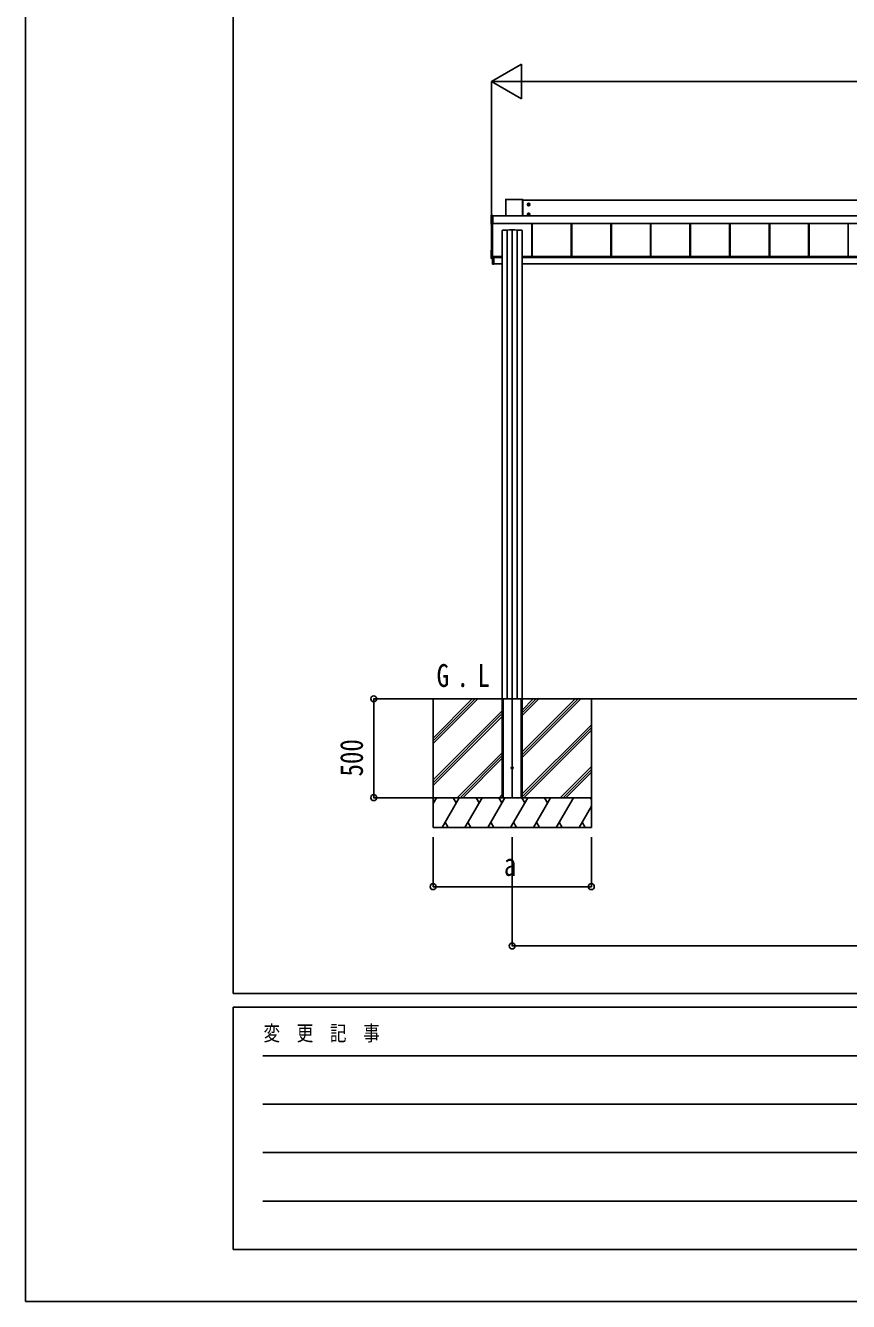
# Model space of a CAD drawing. Units: millimetres, scale not verified. Extents: x -14718 to 14718, y -10396 to 10396.
# Drawn here: x -14718 to -10558, y -10394 to -3942 of the extents above; entities that cross this region are included whole.
import ezdxf
from ezdxf.enums import TextEntityAlignment as Align

# ---------------------------------------------------------------- set-up
doc = ezdxf.new("R2010")
doc.units = ezdxf.units.MM
doc.header["$LTSCALE"] = 50
for name, color, linetype in [('0-2_USER1', 3, 'Continuous'), ('0-3_YKK_12', 2, 'Continuous'), ('0-4_YKK_A1', 4, 'Continuous'), ('0-5_YKK_D', 6, 'Continuous'), ('0-6_YKK_ZWAK', 7, 'Continuous')]:
    doc.layers.add(name, color=color, linetype=linetype)
doc.styles.add('ＭＳ ゴシック', font='')
doc.styles.get('ＭＳ ゴシック').set_extended_font_data('MS Gothic')

msp = doc.modelspace()

# ---------------------------------------------------------------- linework, layer by layer
at = {"layer": '0-3_YKK_12'}
msp.add_line((-12257.43, -7848.8), (-12257.43, -4973.1), dxfattribs=at)
at = {"layer": '0-4_YKK_A1'}
for p, q in [((-12290.43, -4821.45), (-12290.43, -4903.61)), ((-12290.09, -4821.59), (-12290.43, -4821.45)), ((-12290.09, -4903.61), (-12290.09, -4821.59)), ((-12204.93, -4820.95), (-12289.93, -4820.95)), ((-12289.93, -4820.95), (-12289.59, -4821.09)), ((-12289.59, -4821.09), (-12289.59, -4821.58)), ((-12289.59, -4821.58), (-12289.59, -4903.61)), ((-12205.27, -4821.58), (-12289.59, -4821.58)), ((-12205.27, -4821.09), (-12204.93, -4820.95)), ((-12205.27, -4903.61), (-12205.27, -4821.58)), ((-12204.43, -4821.45), (-12204.77, -4821.59)), ((-12204.77, -4821.59), (-12204.77, -4903.61)), ((-12204.43, -4903.61), (-12204.43, -4821.45)), ((-6510.43, -4825.17), (-12204.43, -4825.17)), ((-12363.93, -4944.81), (-12363.93, -4902.83)), ((-12363.47, -4903.03), (-12363.93, -4902.83)), ((-12363.47, -4944.09), (-12363.47, -4903.03)), ((-12363.43, -4902.33), (-12357.73, -4902.33)), ((-12363.43, -4902.33), (-12362.97, -4902.53)), ((-12362.97, -4903.01), (-12362.97, -4944.07)), ((-12355.93, -4903.01), (-12362.97, -4903.01)), ((-12357.73, -4902.37), (-12357.73, -4902.33)), ((-12355.93, -4902.38), (-12357.13, -4902.38)), ((-12357.13, -4902.38), (-12357.13, -4902.38)), ((-12355.93, -4902.38), (-12357.13, -4902.38)), ((-12355.93, -4902.53), (-12355.93, -4902.38)), ((-12355.93, -4902.38), (-12355.93, -4902.38)), ((-12355.93, -4902.53), (-12355.93, -4903.01)), ((-12355.93, -4903.01), (-12355.93, -4944.07)), ((-12181.68, -4846.91), (-12167.18, -4846.91)), ((-12181.68, -4896.88), (-12167.18, -4896.88)), ((-12176.71, -4846.15), (-12177.43, -4846.15)), ((-12176.71, -4896.12), (-12177.43, -4896.12)), ((-12174.43, -4854.16), (-12174.43, -4839.66)), ((-12174.43, -4904.13), (-12174.43, -4889.63)), ((-12172.15, -4847.67), (-12171.43, -4847.67)), ((-12172.15, -4897.64), (-12171.43, -4897.64)), ((-12363.93, -4944.81), (-12363.47, -4944.09)), ((-12362.97, -4944.58), (-12363.43, -4945.31)), ((-12357.73, -4945.31), (-12363.43, -4945.31)), ((-12362.43, -4945.31), (-12362.43, -5117.73)), ((-12357.73, -4945.31), (-12357.73, -4945.19)), ((-12357.43, -4945.14), (-12357.43, -5117.78)), ((-12357.13, -4945.13), (-12355.93, -4945.13)), ((-12357.13, -4945.13), (-12357.13, -4945.13)), ((-12357.13, -4945.13), (-12355.93, -4945.13)), ((-6464.93, -4903.61), (-12355.93, -4903.61)), ((-6464.93, -4904.09), (-12355.93, -4904.09)), ((-6464.93, -4943.06), (-12355.93, -4943.06)), ((-6464.93, -4943.58), (-12355.93, -4943.58)), ((-12355.93, -4943.72), (-6464.93, -4943.72)), ((-6464.93, -4943.72), (-12355.93, -4943.72)), ((-12355.93, -4944.07), (-12355.93, -4944.58)), ((-12355.93, -4944.58), (-12355.93, -4945.13)), ((-12355.93, -4945.13), (-12355.93, -4945.13)), ((-12158.93, -4943.72), (-12158.93, -5109.95)), ((-12158.53, -4943.72), (-12158.53, -5109)), ((-12155.93, -4943.72), (-12155.93, -5109.95)), ((-11958.93, -4943.72), (-11958.93, -5109.95)), ((-11956.33, -4943.72), (-11956.33, -5109.95)), ((-11955.93, -4943.72), (-11955.93, -5109.95)), ((-11758.93, -4943.72), (-11758.93, -5109.95)), ((-11756.33, -4943.72), (-11756.33, -5109.95)), ((-11755.93, -4943.72), (-11755.93, -5109.95)), ((-11558.93, -4943.72), (-11558.93, -5109.95)), ((-11558.93, -4943.72), (-11558.93, -5109.95)), ((-11556.33, -4943.72), (-11556.33, -5109.95)), ((-11556.33, -4943.72), (-11556.33, -5109.95)), ((-11555.93, -4943.72), (-11555.93, -5109.95)), ((-11555.93, -4943.72), (-11555.93, -5109.95)), ((-11358.93, -4943.72), (-11358.93, -5109.95)), ((-11358.93, -4943.72), (-11358.93, -5109.95)), ((-11356.33, -4943.72), (-11356.33, -5109.95)), ((-11356.33, -4943.72), (-11356.33, -5109.95)), ((-11355.93, -4943.72), (-11355.93, -5109.95)), ((-11355.93, -4943.72), (-11355.93, -5109.95)), ((-11158.93, -4943.72), (-11158.93, -5109.95)), ((-11158.93, -4943.72), (-11158.93, -5109.95)), ((-11156.33, -4943.72), (-11156.33, -5109.95)), ((-11156.33, -4943.72), (-11156.33, -5109.95)), ((-11155.93, -4943.72), (-11155.93, -5109.95)), ((-11155.93, -4943.72), (-11155.93, -5109.95)), ((-10958.93, -4943.72), (-10958.93, -5109.95)), ((-10956.33, -4943.72), (-10956.33, -5109.95)), ((-10955.93, -4943.72), (-10955.93, -5109.95)), ((-10758.93, -4943.72), (-10758.93, -5109.95)), ((-10758.93, -4943.72), (-10758.93, -5109.95)), ((-10756.33, -4943.72), (-10756.33, -5109.95)), ((-10756.33, -4943.72), (-10756.33, -5109.95)), ((-10755.93, -4943.72), (-10755.93, -5109.95)), ((-10755.93, -4943.72), (-10755.93, -5109.95)), ((-10558.93, -4943.72), (-10558.93, -5109.95)), ((-10558.93, -4943.72), (-10558.93, -5109.95)), ((-12307.43, -4977.66), (-12307.43, -7342.3)), ((-12282.24, -4975.92), (-12282.24, -7346.3)), ((-12232.62, -4975.92), (-12232.62, -7346.3)), ((-12207.43, -4977.66), (-12207.43, -7342.3)), ((-12363.43, -5077.71), (-12363.43, -5118.77)), ((-12362.96, -5077.21), (-12362.43, -5077.18)), ((-12363.43, -5119.01), (-12363.43, -5118.77)), ((-12362.96, -5119.26), (-12357.25, -5119.61)), ((-12362.96, -5119.26), (-12362.96, -5119.51)), ((-12362.96, -5119.51), (-12356.93, -5119.89)), ((-12362.96, -5119.51), (-12362.96, -5119.51)), ((-12362.96, -5119.51), (-12356.93, -5119.89)), ((-12361.93, -5118.28), (-12357.93, -5118.28)), ((-12357.25, -5119.66), (-12357.25, -5119.61)), ((-12353.93, -5109.56), (-12357.13, -5109.56)), ((-12356.93, -5111.51), (-12356.93, -5109.56)), ((-12356.93, -5115.09), (-12356.93, -5111.51)), ((-12356.65, -5111.51), (-12356.93, -5111.51)), ((-12356.93, -5148.18), (-12356.93, -5115.09)), ((-12356.65, -5115.09), (-12356.93, -5115.09)), ((-12356.93, -5148.18), (-12356.65, -5148.18)), ((-12356.65, -5109.56), (-12356.65, -5111.51)), ((-12356.65, -5115.09), (-12356.65, -5148.18)), ((-12356.65, -5148.18), (-12350.43, -5148.56)), ((-12350.43, -5148.86), (-12356.65, -5148.48)), ((-12356.63, -5114.79), (-12356.63, -5111.81)), ((-12356.63, -5114.79), (-12356.63, -5114.79)), ((-12350.43, -5115.08), (-12356.63, -5115.09)), ((-12356.62, -5114.79), (-12356.62, -5114.79)), ((-12356.15, -5112.01), (-12356.43, -5112.01)), ((-12356.15, -5114.59), (-12356.43, -5114.59)), ((-12356.15, -5112.01), (-12356.15, -5114.59)), ((-12356.15, -5114.59), (-12350.43, -5114.58)), ((-12355.43, -5110.3), (-12355.43, -5109.56)), ((-12355.43, -5110.3), (-12350.43, -5110.29)), ((-12307.43, -5109.95), (-12354.43, -5109.95)), ((-12354.43, -5109.95), (-12354.43, -5110.24)), ((-12354.43, -5110.24), (-12354.43, -5110.29)), ((-12353.93, -5109.95), (-12353.93, -5109.56)), ((-12350.43, -5114.58), (-12350.43, -5110.29)), ((-12307.43, -5111.95), (-12350.43, -5111.95)), ((-12350.43, -5114.58), (-12350.43, -5114.78)), ((-12307.43, -5114.82), (-12350.43, -5114.82)), ((-12350.43, -5115.08), (-12350.43, -5148.56)), ((-12308.28, -5146.3), (-12350.43, -5146.3)), ((-12350.43, -5148.56), (-12350.43, -5148.86)), ((-12308.43, -5148.48), (-12308.3, -5146.3)), ((-12308.28, -5146.3), (-12307.8, -5146.3)), ((-12307.93, -5148.8), (-12308.13, -5148.8)), ((-12307.8, -5146.3), (-12307.93, -5148.48)), ((-12307.43, -5148.8), (-12307.93, -5148.8)), ((-12307.43, -5146.3), (-12307.8, -5146.3)), ((-6507.43, -5109.95), (-12207.43, -5109.95)), ((-6507.43, -5111.95), (-12207.43, -5111.95)), ((-6507.43, -5114.82), (-12207.43, -5114.82)), ((-12207.06, -5146.3), (-12207.43, -5146.3)), ((-12207.43, -5148.48), (-12206.93, -5148.48)), ((-12206.93, -5148.8), (-12207.43, -5148.8)), ((-12207.06, -5146.3), (-12206.58, -5146.3)), ((-12206.93, -5148.48), (-12207.06, -5146.3)), ((-12206.93, -5148.8), (-12206.93, -5148.48)), ((-12206.73, -5148.8), (-12206.93, -5148.8)), ((-6508.28, -5146.3), (-12206.58, -5146.3)), ((-12206.56, -5146.3), (-12206.43, -5148.48)), ((-12307.43, -7346.3), (-12757.43, -7346.3)), ((-12657.43, -7346.3), (-12657.43, -7996.3)), ((-12657.43, -7572.93), (-12430.8, -7346.3)), ((-12657.43, -7544.65), (-12459.08, -7346.3)), ((-12657.43, -7558.79), (-12445, -7346.36)), ((-12307.43, -7342.3), (-12307.43, -7846.3)), ((-12307.43, -7346.3), (-12307.13, -7346.3)), ((-12307.43, -7346.3), (-12307.43, -7846.3)), ((-12307.13, -7346.3), (-12207.73, -7346.3)), ((-12304.93, -7346.3), (-12304.93, -7846.3)), ((-12303.43, -7346.3), (-12303.43, -7846.3)), ((-12211.43, -7346.3), (-12211.43, -7846.3)), ((-12209.93, -7346.3), (-12209.93, -7846.3)), ((-12207.43, -7342.3), (-12207.43, -7846.3)), ((-12207.43, -7346.3), (-157.43, -7346.3)), ((-12207.43, -7346.3), (-12207.43, -7846.3)), ((-12207.43, -7431.3), (-12122.43, -7346.3)), ((-12207.43, -7417.16), (-12136.57, -7346.3)), ((-12207.43, -7403.01), (-12150.72, -7346.3)), ((-12207.43, -7643.43), (-11910.34, -7346.34)), ((-12207.43, -7629.29), (-11924.48, -7346.34)), ((-12207.43, -7615.15), (-11938.62, -7346.34)), ((-11857.43, -7346.3), (-11857.43, -7996.3)), ((-12657.43, -7756.78), (-12307.43, -7406.78)), ((-12657.43, -7770.92), (-12307.43, -7420.92)), ((-12657.43, -7785.06), (-12307.43, -7435.06)), ((-12207.43, -7827.28), (-11857.43, -7477.28)), ((-12207.43, -7841.42), (-11857.43, -7491.42)), ((-12198.17, -7846.3), (-11857.43, -7505.56)), ((-12534.82, -7846.3), (-12307.43, -7618.91)), ((-12520.68, -7846.3), (-12307.43, -7633.05)), ((-12506.54, -7846.3), (-12307.43, -7647.2)), ((-12014.32, -7846.3), (-11857.43, -7689.41)), ((-12000.18, -7846.3), (-11857.43, -7703.55)), ((-11986.04, -7846.3), (-11857.43, -7717.69)), ((-11857.43, -7846.3), (-12657.43, -7846.3)), ((-12657.43, -7875.24), (-12640.72, -7846.3)), ((-11857.43, -7846.3), (-12657.43, -7846.3)), ((-12655.72, -7872.28), (-12657.43, -7869.32)), ((-12611.85, -7996.3), (-12525.25, -7846.3)), ((-12540.25, -7872.28), (-12555.25, -7846.3)), ((-12496.38, -7996.3), (-12409.78, -7846.3)), ((-12424.78, -7872.28), (-12439.78, -7846.3)), ((-12380.91, -7996.3), (-12294.31, -7846.3)), ((-12309.31, -7872.28), (-12324.31, -7846.3)), ((-12322.69, -7846.3), (-12307.43, -7831.04)), ((-12307.43, -7846.3), (-12207.43, -7846.3)), ((-12265.44, -7996.3), (-12178.84, -7846.3)), ((-12193.84, -7872.28), (-12208.84, -7846.3)), ((-12149.97, -7996.3), (-12063.37, -7846.3)), ((-12078.37, -7872.28), (-12093.37, -7846.3)), ((-12034.5, -7996.3), (-11947.9, -7846.3)), ((-11857.43, -7854.96), (-11862.43, -7846.3)), ((-11919.03, -7996.3), (-11857.43, -7889.6)), ((-12657.43, -7996.3), (-11857.43, -7996.3)), ((-12596.86, -7970.32), (-12581.86, -7996.3)), ((-12481.39, -7970.32), (-12466.39, -7996.3)), ((-12365.92, -7970.32), (-12350.92, -7996.3)), ((-12250.44, -7970.32), (-12235.44, -7996.3)), ((-12134.98, -7970.32), (-12119.98, -7996.3)), ((-12019.5, -7970.32), (-12004.51, -7996.3)), ((-11904.03, -7970.32), (-11889.04, -7996.3))]:
    msp.add_line(p, q, dxfattribs=at)
for points in [[(-12289.59, -4821.09), (-12205.27, -4821.09), (-12205.27, -4821.58)], [(-12362.97, -4903.01), (-12362.97, -4902.53), (-12355.93, -4902.53)], [(-12357.63, -4902.38), (-12357.67, -4902.37), (-12357.73, -4902.37)], [(-12177.43, -4846.15), (-12177.43, -4847.67), (-12176.71, -4847.67)], [(-12177.43, -4896.12), (-12177.43, -4897.64), (-12176.71, -4897.64)], [(-12173.67, -4844.63), (-12173.67, -4843.91), (-12175.19, -4843.91), (-12175.19, -4844.63)], [(-12175.19, -4849.19), (-12175.19, -4849.91), (-12173.67, -4849.91), (-12173.67, -4849.19)], [(-12173.67, -4894.6), (-12173.67, -4893.88), (-12175.19, -4893.88), (-12175.19, -4894.6)], [(-12175.19, -4899.16), (-12175.19, -4899.88), (-12173.67, -4899.88), (-12173.67, -4899.16)], [(-12171.43, -4847.67), (-12171.43, -4846.15), (-12172.15, -4846.15)], [(-12171.43, -4897.64), (-12171.43, -4896.12), (-12172.15, -4896.12)], [(-12355.93, -4944.58), (-12362.97, -4944.58), (-12362.97, -4944.07), (-12355.93, -4944.07)], [(-12362.43, -5117.73), (-12362.43, -5118.3), (-12356.93, -5118.63)], [(-12356.62, -5114.79), (-12356.63, -5114.79), (-12356.63, -5114.79)], [(-12356.61, -5114.79), (-12350.43, -5114.78), (-12350.43, -5115.08)], [(-12356.43, -5114.61), (-12356.43, -5114.59), (-12356.43, -5112.01)], [(-12307.93, -5148.8), (-12307.93, -5148.48), (-12307.43, -5148.48)], [(-12307.13, -7346.3), (-12207.73, -7346.3), (-12207.43, -7346.3)]]:
    msp.add_lwpolyline(points, dxfattribs=at)
for points in [[(-12174.43, -4841.14), (-12179.43, -4844.02), (-12179.43, -4849.8), (-12174.43, -4852.68), (-12169.43, -4849.8), (-12169.43, -4844.02)], [(-12174.43, -4891.11), (-12179.43, -4893.99), (-12179.43, -4899.77), (-12174.43, -4902.65), (-12169.43, -4899.77), (-12169.43, -4893.99)]]:
    msp.add_lwpolyline(points, close=True, dxfattribs=at)
for centre, radius in [((-12174.43, -4846.91), 6.25), ((-12174.43, -4896.88), 6.25), ((-12174.43, -4846.91), 5), ((-12174.43, -4896.88), 5), ((-12257.43, -7696.3), 5)]:
    msp.add_circle(centre, radius, dxfattribs=at)
for centre, radius, start, end in [((-12289.59, -4821.59), 0.5, 90.15046, 179.81463), ((-12289.71, -4825.69), 4.12, 88.40447, 95.35624), ((-12205.27, -4821.59), 0.5, 0.18537, 89.84954), ((-12205.15, -4825.69), 4.12, 84.64376, 91.59553), ((-12362.97, -4903.03), 0.5, 90.15046, 179.81463), ((-12363.09, -4907.13), 4.12, 88.40447, 95.35624), ((-12357.55, -4900.63), 1.74, 265.66516, 269.50049), ((-12174.43, -4846.91), 5.58, 153.74848, 206.25152), ((-12174.43, -4896.88), 5.58, 153.74848, 206.25152), ((-12174.43, -4846.91), 5.58, 93.74848, 146.25152), ((-12174.43, -4846.91), 5.58, 213.74848, 266.25152), ((-12174.43, -4896.88), 5.58, 93.74848, 146.25152), ((-12174.43, -4896.88), 5.58, 213.74848, 266.25152), ((-12176.71, -4844.63), 1.52, 270, 0), ((-12176.71, -4849.19), 1.52, 0, 90), ((-12176.71, -4894.6), 1.52, 270, 0), ((-12176.71, -4899.16), 1.52, 0, 90), ((-12174.43, -4846.91), 5.58, 33.74848, 86.25152), ((-12174.43, -4846.91), 5.58, 273.74848, 326.25152), ((-12174.43, -4896.88), 5.58, 33.74848, 86.25152), ((-12174.43, -4896.88), 5.58, 273.74848, 326.25152), ((-12172.15, -4844.63), 1.52, 180, 270), ((-12172.15, -4849.19), 1.52, 90, 180), ((-12172.15, -4894.6), 1.52, 180, 270), ((-12172.15, -4899.16), 1.52, 90, 180), ((-12174.43, -4846.91), 5.58, 333.74848, 26.25152), ((-12174.43, -4896.88), 5.58, 333.74848, 26.25152), ((-12363.09, -4948.19), 4.12, 88.40447, 95.35624), ((-12362.97, -4944.08), 0.502, 180.349, 269.68592), ((-12357.73, -4944.89), 0.301, 269.99262, 297.9043), ((-12357.22, -4947.84), 2.71, 88.10375, 98.40666), ((-12362.93, -5077.71), 0.5, 93.48119, 179.98396), ((-12362.93, -5118.77), 0.5, 180.01604, 266.51881), ((-12362.93, -5119.01), 0.5, 180, 266.3803), ((-12362.93, -5119.01), 0.5, 180.01604, 266.51881), ((-12361.93, -5117.78), 0.5, 180.01746, 270.01745), ((-12357.93, -5117.78), 0.5, 269.98255, 359.98254), ((-12357.13, -5109.26), 0.3, 180.01748, 270.01745), ((-12357.23, -5119.31), 0.3, 266.48405, 359.9811), ((-12357.23, -5119.36), 0.3, 266.48405, 359.9811), ((-12356.63, -5111.51), 0.3, 180.01746, 270.01745), ((-12356.63, -5115.09), 0.3, 90.12237, 180), ((-12356.63, -5148.18), 0.3, 180, 266.5), ((-12355.42, -5148.33), 1.24, 173.06854, 186.93146), ((-12355.3, -5111.58), 1.35, 177.08798, 189.90325), ((-12355.43, -5115.02), 1.22, 169.53624, 183.72385), ((-12355.42, -5114.97), 1.21, 171.62247, 185.82998), ((-12355.38, -5115.02), 1.25, 169.72631, 183.54265), ((-12356.61, -5115.09), 0.3, 90.22184, 92.22662), ((-12356.61, -5114.94), 0.141, 90.0241, 94.22537), ((-12356.22, -5116.58), 1.98, 88.04873, 96.20074), ((-12308.13, -5148.5), 0.3, 176.5, 270), ((-12206.73, -5148.5), 0.3, 270, 3.5)]:
    msp.add_arc(centre, radius, start, end, dxfattribs=at)
for centre, major_axis, ratio, start_param, end_param in [((-12289.93, -4821.45), (0.382, -0.325), 0.996231, 2.2770247, 3.8440941), ((-12204.93, -4821.45), (0.382, 0.325), 0.996231, 5.5806839, 7.1477533), ((-12363.43, -4902.83), (0.382, -0.325), 0.996231, 2.2770247, 3.8440941), ((-12357.13, -4902.37), (0.6, 0), 0.026226, 3.1415927, 3.8726279), ((-12357.13, -4902.37), (0.6, 0), 0.026226, 3.8726279, 4.712389), ((-12363.43, -4944.81), (0.382, 0.325), 0.996231, 2.4390913, 4.0061606), ((-12357.13, -4945.19), (0.6, 0), 0.096025, 1.5707963, 3.1415927), ((-12357.73, -4945.01), (0, 0.3), 0.998743, 3.1415927, 4.2299164), ((-12257.43, -4977.66), (50, 0), 0.04, 6.2831853, 9.424778), ((-12356.65, -5119.69), (0.6, -0.037), 0.034769, 3.1437205, 4.2258199), ((-12356.65, -5112.01), (0.301, 0.4), 0.997782, 5.3593221, 6.9301184), ((-12356.65, -5114.59), (0.301, 0.4), 0.997782, 3.7885257, 3.8252324), ((-12356.63, -5112.01), (0.108, 0.169), 0.994155, 5.2849907, 6.855787), ((-12356.63, -5114.59), (-0.145, 0.15), 0.921201, 2.3686772, 3.9027669), ((-12356.63, -5114.59), (0.482, -0.007), 0.414889, 4.7553012, 6.2893908), ((-12356.13, -5114.59), (0.001, 0.2), 0.09157, 1.5714198, 1.6062613), ((-12307.93, -5148.5), (0.5, -0.018), 0.036539, 1.5736281, 3.1406975), ((-12206.93, -5148.5), (0.5, 0.018), 0.036539, 0.0008951, 1.5679645)]:
    msp.add_ellipse(centre, major_axis=major_axis, ratio=ratio, start_param=start_param, end_param=end_param, dxfattribs=at)
at = {"layer": '0-5_YKK_D'}
for p, q in [((-12362.43, -4225.17), (-12210.88, -4137.67)), ((-12210.88, -4312.67), (-12210.88, -4137.67)), ((-12362.43, -4944.31), (-12362.43, -4224.17)), ((-12362.43, -4225.17), (-12210.88, -4312.67)), ((-12362.43, -4225.17), (-12059.32, -4225.17)), ((-12187.43, -4225.17), (-727.43, -4225.17)), ((-12758.43, -7346.3), (-12958.43, -7346.3)), ((-12957.43, -7346.3), (-12957.43, -7846.3)), ((-12658.43, -7846.3), (-12958.43, -7846.3)), ((-12657.43, -8046.3), (-12657.43, -8297.3)), ((-12257.43, -8046.3), (-12257.43, -8597.3)), ((-11857.43, -8046.3), (-11857.43, -8297.3)), ((-12657.43, -8296.3), (-11857.43, -8296.3)), ((-12257.43, -8596.3), (-6457.43, -8596.3))]:
    msp.add_line(p, q, dxfattribs=at)
for centre in [(-12957.43, -7346.3), (-12957.43, -7846.3), (-12657.43, -8296.3), (-11857.43, -8296.3), (-12257.43, -8596.3)]:
    msp.add_circle(centre, 14.88, dxfattribs=at)
at = {"layer": '0-6_YKK_ZWAK'}
for p, q in [((-13667.43, -8836.3), (-13667.43, 9713.7)), ((13632.57, -8836.3), (-13667.43, -8836.3)), ((-4567.43, -8906.3), (-13667.43, -8906.3)), ((-13667.43, -10131.3), (-13667.43, -8906.3)), ((-13518.68, -9151.3), (-4742.43, -9151.3)), ((-13518.68, -9396.3), (-4742.43, -9396.3)), ((-13518.68, -9641.3), (-4742.43, -9641.3)), ((-13518.68, -9886.3), (-4742.43, -9886.3)), ((-13667.43, -10131.3), (-4567.43, -10131.3))]:
    msp.add_line(p, q, dxfattribs=at)
msp.add_lwpolyline([(-14717.5, -10393.8), (14717.5, -10393.8), (14717.5, 10396.2), (-14717.5, 10396.2)], close=True, dxfattribs=at)

# ---------------------------------------------------------------- texts
at = {"layer": '0-2_USER1', "style": 'ＭＳ ゴシック', "width": 0.8}
for s, p in [('G', (-12639.43, -7320.99)), ('L', (-12432.56, -7320.99)), ('.', (-12538.63, -7320.99))]:
    msp.add_text(s, height=115.5, dxfattribs=at).set_placement(p, align=Align.BOTTOM_LEFT)
at = {"layer": '0-5_YKK_D', "style": 'ＭＳ ゴシック', "width": 0.8}
msp.add_text('500', height=115.5, rotation=90, dxfattribs=at).set_placement((-12977.43, -7739.1), align=Align.BOTTOM_LEFT)
msp.add_text('a', height=115.5, dxfattribs=at).set_placement((-12299.43, -8276.3), align=Align.BOTTOM_LEFT)
at = {"layer": '0-6_YKK_ZWAK', "style": 'ＭＳ ゴシック', "width": 0.8}
msp.add_text('変  更  記  事', height=76.98, dxfattribs=at).set_placement((-13514.59, -9098.8), align=Align.BOTTOM_LEFT)

doc.saveas('drawing.dxf')
